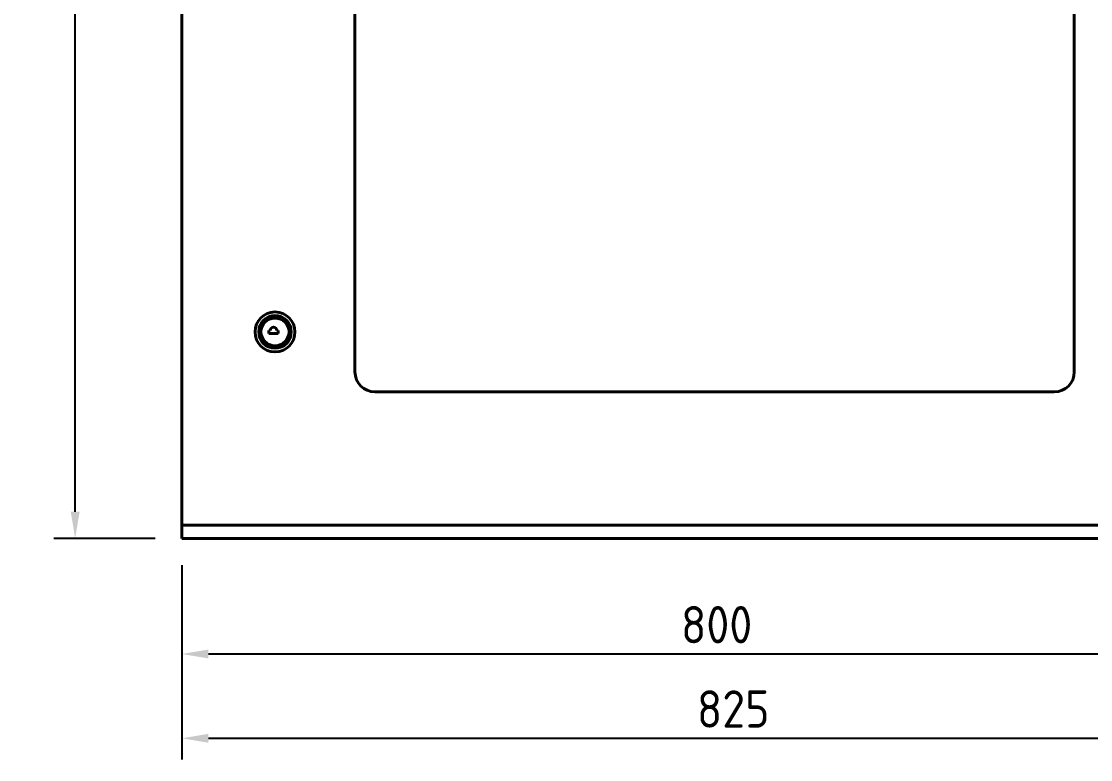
# Model space of a CAD drawing. Header units: millimetres. Extents: x 0 to 4752, y 0 to 3360.
# Drawn here: x 1378 to 2181, y 936 to 1490 of the extents above; entities that cross this region are included whole.
import ezdxf

# ---------------------------------------------------------------- set-up
doc = ezdxf.new("R2010")
doc.units = ezdxf.units.MM
doc.header["$LTSCALE"] = 8
for name, color, linetype, lineweight in [('가시적인 것(ISO)', 3, 'Continuous', 40), ('가시적인 좁은 것(ISO)', 3, 'Continuous', 35), ('치수(ISO)', 2, 'Continuous', 25)]:
    doc.layers.add(name, color=color, linetype=linetype, lineweight=lineweight)
doc.styles.add('치수 텍스트_PSTEK_POSCO', font='isocp.shx')
doc.dimstyles.new('치수_PSTEK_POSCO', dxfattribs={"dimscale": 8, "dimtxt": 3.5, "dimasz": 2.5, "dimexe": 2, "dimexo": 2.5, "dimgap": 1, "dimtad": 1, "dimrnd": 1e-08, "dimdsep": 46, "dimtxsty": '치수 텍스트_PSTEK_POSCO', "dimcen": 0.09, "dimdle": 10, "dimclrd": 7, "dimclre": 7, "dimclrt": 2, "dimadec": 1, "dimazin": 2, "dimtfac": 1, "dimtmove": 0, "dimatfit": 3, "dimfxl": 0, "dimtolj": 1, "dimlwd": -1, "dimlwe": -1, "dimarcsym": 0})

# ---------------------------------------------------------------- blocks, each defined once
blk = doc.blocks.new('*D22')
at = {"layer": 'Defpoints', "color": 0}
for p in [(1498.42, 1101.88), (2298.42, 1101.88), (2298.42, 1015.16)]:
    blk.add_point(p, dxfattribs=at)
at = {"layer": '치수(ISO)', "color": 7}
for p, q in [((1498.42, 1081.88), (1498.42, 999.16)), ((2298.42, 1081.88), (2298.42, 999.16)), ((1518.42, 1015.16), (2278.42, 1015.16))]:
    blk.add_line(p, q, dxfattribs=at)
for points in [[(1518.42, 1018.49), (1518.42, 1011.82), (1498.42, 1015.16)], [(2278.42, 1018.49), (2278.42, 1011.82), (2298.42, 1015.16)]]:
    blk.add_solid(points, dxfattribs=at)
at = {"layer": '치수(ISO)', "color": 2, "insert": (1873.21, 1037.16), "char_height": 28, "attachment_point": 4, "style": '치수 텍스트_PSTEK_POSCO'}
blk.add_mtext('\\A1;800', dxfattribs=at)
blk = doc.blocks.new('*D32')
at = {"layer": 'Defpoints', "color": 0}
for p in [(1418.42, 2001.88), (1498.42, 2001.88), (1498.42, 1101.88)]:
    blk.add_point(p, dxfattribs=at)
at = {"layer": '치수(ISO)', "color": 7}
for p, q in [((1478.42, 2001.88), (1402.42, 2001.88)), ((1418.42, 1121.88), (1418.42, 1981.88)), ((1478.42, 1101.88), (1402.42, 1101.88))]:
    blk.add_line(p, q, dxfattribs=at)
for points in [[(1415.09, 1981.88), (1421.76, 1981.88), (1418.42, 2001.88)], [(1415.09, 1121.88), (1421.76, 1121.88), (1418.42, 1101.88)]]:
    blk.add_solid(points, dxfattribs=at)
at = {"layer": '치수(ISO)', "color": 2, "insert": (1396.42, 1526.09), "char_height": 28, "attachment_point": 4, "rotation": 90, "style": '치수 텍스트_PSTEK_POSCO'}
blk.add_mtext('\\A1;900', dxfattribs=at)
blk = doc.blocks.new('*D35')
at = {"layer": 'Defpoints', "color": 0}
for p in [(2323.42, 1111.88), (1498.42, 1101.88), (2323.42, 951.88)]:
    blk.add_point(p, dxfattribs=at)
at = {"layer": '치수(ISO)', "color": 7}
for p, q in [((2323.42, 1091.88), (2323.42, 935.88)), ((1498.42, 1081.88), (1498.42, 935.88)), ((1518.42, 951.88), (2303.42, 951.88))]:
    blk.add_line(p, q, dxfattribs=at)
for points in [[(1518.42, 955.22), (1518.42, 948.55), (1498.42, 951.88)], [(2303.42, 955.22), (2303.42, 948.55), (2323.42, 951.88)]]:
    blk.add_solid(points, dxfattribs=at)
at = {"layer": '치수(ISO)', "color": 2, "insert": (1885.14, 973.88), "char_height": 28, "attachment_point": 4, "style": '치수 텍스트_PSTEK_POSCO'}
blk.add_mtext('\\A1;825', dxfattribs=at)

msp = doc.modelspace()

# ---------------------------------------------------------------- linework, layer by layer
at = {"layer": '가시적인 것(ISO)'}
for p, q in [((1498.422, 2001.882), (1498.422, 1111.882)), ((1628.422, 1226.882), (1628.422, 1886.882)), ((2168.422, 1886.882), (2168.422, 1226.882)), ((1563.822, 1257.982), (1563.822, 1255.782)), ((1564.822, 1257.982), (1563.822, 1257.982)), ((1563.822, 1255.782), (1570.822, 1255.782)), ((1570.822, 1257.982), (1569.822, 1257.982)), ((1570.822, 1255.782), (1570.822, 1257.982)), ((2153.422, 1211.882), (1643.422, 1211.882)), ((1498.422, 1101.882), (1498.422, 1111.882)), ((1498.422, 1111.882), (2298.422, 1111.882)), ((1498.422, 1101.882), (2298.422, 1101.882))]:
    msp.add_line(p, q, dxfattribs=at)
for radius in [15, 12.25, 10.8]:
    msp.add_circle((1568.422, 1256.882), radius, dxfattribs=at)
for centre, radius, start, end in [((1567.322, 1257.982), 2.5, 0, 180), ((1643.422, 1226.882), 15, 180, 270), ((2153.422, 1226.882), 15, 270, 0)]:
    msp.add_arc(centre, radius, start, end, dxfattribs=at)
at = {"layer": '가시적인 좁은 것(ISO)'}
msp.add_circle((1568.422, 1256.882), 10.3, dxfattribs=at)

# ---------------------------------------------------------------- dimensions: what is measured, and where the dimension line sits
at = {"layer": '치수(ISO)', "color": 7}
for base, p2, angle, picture, middle in [((1418.422, 2001.882), (1498.422, 2001.882), 270, '*D32', (1418.422, 1551.882)), ((2323.422, 951.882), (2323.422, 1111.882), 180, '*D35', (1910.922, 951.882)), ((2298.422, 1015.158), (2298.422, 1101.882), 180, '*D22', (1898.422, 1015.158))]:
    dim = msp.add_linear_dim(base=base, p1=(1498.422, 1101.882), p2=p2, angle=angle, dimstyle='치수_PSTEK_POSCO', override={"dimdec": 2, "dimtp": 0, "dimtm": 0, "dimtdec": 2, "dimtofl": 0, "dimatfit": 1}, dxfattribs=at)
    dim.commit()
    dim.dimension.update_dxf_attribs({"geometry": picture, "text_midpoint": middle, "dimtype": 160})

doc.saveas('drawing.dxf')
